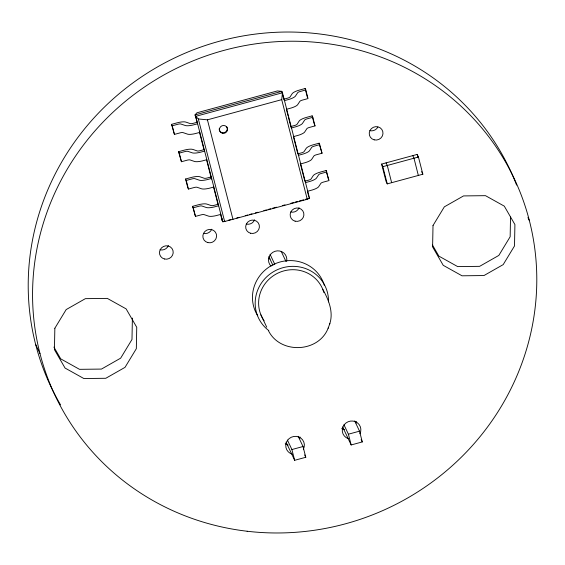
<?xml version="1.0" encoding="UTF-8"?>
<svg xmlns="http://www.w3.org/2000/svg" width="565" height="565" viewBox="0 0 565 565"><rect width="100%" height="100%" fill="white"/><g stroke="black" fill="none" stroke-linecap="round" stroke-linejoin="round"><path stroke-width="0.85" d="M132.394 318.088L131.984 339.487L120.663 358.154L101.453 369.079L79.51 369.333L60.709 358.853L53.908 347.072M510.527 217.066L510.153 236.756L498.831 255.422L479.621 266.341L457.678 266.602L438.878 256.122L432.5 245.076M196.938 122.323L193.195 123.34A3.065 0.833 -14.4 0 1 190.165 123.587L185.892 122.104A8.814 2.387 -14.4 0 0 177.191 122.817L171.541 124.357L172.219 125.79L178.173 124.18A3.037 0.826 -14.4 0 1 180.722 123.975L185.567 125.607A8.842 2.394 -14.4 0 0 192.997 125.006L197.616 123.763L195.038 114.9L196.952 112.788L277.366 90.944L281.794 91.332L282.472 92.766L309.521 198.216L307.268 199.29L224.637 221.508L222.765 221.784L222.08 220.35L222.151 218.697M307.268 199.29L281.709 99.652L282.472 92.766L195.716 116.334L195.038 114.9L281.794 91.332L282.429 93.804M329.557 324.374C333.873 312.381 328.653 299.754 322.777 289.344M268.608 331.012C280.664 354.636 319.352 352.638 328.406 327.502M328.138 328.265L329.868 323.505M305.806 89.962L305.121 88.528L299.471 90.061A8.814 2.387 -14.4 0 0 292.162 93.698L290.099 96.897A3.065 0.833 -14.4 0 1 287.55 98.169L283.807 99.186L284.485 100.626L289.096 99.362A8.842 2.394 -14.4 0 0 295.347 96.248L297.713 92.653A3.037 0.826 -14.4 0 1 299.86 91.587L305.806 89.962L308.01 98.571L302.063 100.196A3.037 0.826 -14.4 0 0 299.923 101.262L297.55 104.857A8.842 2.394 -14.4 0 1 291.307 107.964L286.695 109.229M225.011 221.176L222.765 221.784L195.716 116.334L198.336 118.961L207.433 119.829L281.709 99.652M171.541 124.357L174.43 134.399L180.383 132.789A3.037 0.826 -14.4 0 1 182.933 132.584L187.771 134.216A8.842 2.394 -14.4 0 0 195.208 133.615L199.826 132.372M178.554 151.688L184.204 150.149A8.814 2.387 -14.4 0 1 192.898 149.435L197.178 150.919A3.065 0.833 -14.4 0 0 200.208 150.671L203.951 149.654L204.629 151.095L200.01 152.338A8.842 2.394 -14.4 0 1 192.573 152.938L187.735 151.307A3.037 0.826 -14.4 0 0 185.186 151.512L179.232 153.122L178.554 151.688L181.443 161.731L187.396 160.121A3.037 0.826 -14.4 0 1 189.939 159.909L194.784 161.548A8.842 2.394 -14.4 0 0 202.214 160.947L206.839 159.697M312.812 117.294L312.134 115.86L306.484 117.393A8.814 2.387 -14.4 0 0 299.168 121.03L297.105 124.229A3.065 0.833 -14.4 0 1 294.563 125.501L290.82 126.518L291.498 127.951L296.109 126.687A8.842 2.394 -14.4 0 0 302.353 123.58L304.726 119.985A3.037 0.826 -14.4 0 1 306.866 118.918L312.812 117.294L315.023 125.903L309.076 127.528A3.037 0.826 -14.4 0 0 306.936 128.587L304.563 132.189A8.842 2.394 -14.4 0 1 298.32 135.296L293.701 136.561M213.845 187.029L209.227 188.272A8.842 2.394 -14.4 0 1 201.797 188.88L196.952 187.241A3.037 0.826 -14.4 0 0 194.402 187.453L188.449 189.063L187.771 187.622L185.567 179.013L191.217 177.481A8.814 2.387 -14.4 0 1 199.911 176.767L204.184 178.25A3.065 0.833 -14.4 0 0 207.221 178.003L210.964 176.986L211.748 178.851M300.714 163.892L305.326 162.628A8.842 2.394 -14.4 0 0 311.576 159.514L313.942 155.919A3.037 0.826 -14.4 0 1 316.089 154.852L322.036 153.235L319.147 143.185L313.497 144.725A8.814 2.387 -14.4 0 0 306.181 148.355L304.118 151.561A3.065 0.833 -14.4 0 1 301.569 152.833L297.826 153.85L293.553 137.189M185.567 179.013L186.245 180.454L192.199 178.844A3.037 0.826 -14.4 0 1 194.741 178.632L199.586 180.27A8.842 2.394 -14.4 0 0 207.016 179.67L211.642 178.42M319.825 144.626L313.879 146.25A3.037 0.826 -14.4 0 0 311.739 147.31L309.366 150.912A8.842 2.394 -14.4 0 1 303.123 154.019L298.504 155.283M192.573 206.345L198.223 204.812A8.814 2.387 -14.4 0 1 206.924 204.099L211.197 205.575A3.065 0.833 -14.4 0 0 214.227 205.328L217.97 204.318L218.648 205.752L214.029 206.995A8.842 2.394 -14.4 0 1 206.599 207.602L201.754 205.964A3.037 0.826 -14.4 0 0 199.205 206.176L193.251 207.786L192.573 206.345L195.462 216.395L201.415 214.785A3.037 0.826 -14.4 0 1 203.965 214.573L208.803 216.211A8.842 2.394 -14.4 0 0 216.24 215.604L220.859 214.361M307.727 191.224L312.339 189.96A8.842 2.394 -14.4 0 0 318.582 186.846L320.955 183.251A3.037 0.826 -14.4 0 1 323.095 182.184L329.042 180.567L326.153 170.517L320.503 172.05A8.814 2.387 -14.4 0 0 313.194 175.687L311.124 178.893A3.065 0.833 -14.4 0 1 308.582 180.157L304.839 181.174M326.838 171.958L320.892 173.575A3.037 0.826 -14.4 0 0 318.745 174.642L316.379 178.236A8.842 2.394 -14.4 0 1 310.129 181.351L305.517 182.615M381.615 164.083L417.21 154.415L418.432 157.006L422.846 174.218L387.251 183.886L386.029 181.301L381.615 164.083L382.837 166.675L387.251 183.886M382.837 166.675L418.432 157.006M228.302 220.279L230.838 219.594M236.763 217.984L239.299 217.292M245.224 215.682L247.76 214.997M249.455 214.538L251.99 213.845M255.373 212.927L257.915 212.235M263.834 210.625L266.369 209.94M268.064 209.481L270.6 208.789M272.295 208.33L276.525 207.178M282.444 205.568L284.986 204.883M290.904 203.273L293.447 202.581M295.135 202.122L297.677 201.437M299.365 200.978L303.596 199.826M305.291 199.367L309.521 198.216L308.843 196.782M287.416 440.057L291.9 449.542L303.024 446.52L305.785 457.283L294.662 460.298L286.067 442.12M343.958 424.781L348.407 434.195L359.531 431.173L362.285 441.929L351.162 444.952L342.637 426.914M527.922 217.56L529.37 220.625M421.624 171.633L422.846 174.218M412.761 155.622L413.983 158.214L418.262 175.143M386.065 162.875L387.286 165.467L391.566 182.389M314.345 124.462L315.023 125.903M322.036 153.235L319.147 143.185M290.707 126.087L291.385 127.521M281.186 251.312L285.932 261.362M354.672 420.89L359.531 431.173M361.169 439.556L362.285 441.929M270.063 254.335L274.809 264.385M268.841 256.672L272.937 265.345M260.91 314.867L266.758 327.234M298.207 436.321L303.024 446.52M304.669 454.924L305.785 457.283M35.63 344.375L39.981 353.577M417.21 154.415L418.051 157.692M305.121 88.528L307.332 97.138M312.134 115.86L314.14 123.686M326.153 170.517L328.364 179.126M282.846 95.457L283.694 98.755M286.342 109.066L288.086 115.874M288.524 117.576L290.488 125.232M300.255 163.306L304.62 180.327M307.643 192.114L308.638 195.999M348.407 434.195L351.162 444.952M207.433 119.829L232.992 219.474M291.9 449.542L294.662 460.298M198.336 118.961L224.637 221.508M199.367 131.779L203.951 149.654M206.585 159.93L211.472 178.978M213.499 186.874L218.083 204.742M220.491 214.128L222.08 220.35M172.219 125.79L174.43 134.399M179.232 153.122L181.443 161.731M186.245 180.454L188.449 189.063M193.251 207.786L195.462 216.395M257.725 315.75A36.93 35.496 -25.3 0 1 274.449 264.032A36.93 35.496 -25.3 0 1 324.359 285.396M268.813 330.61A36.93 35.496 -25.3 0 1 276.44 270.127A36.93 35.496 -25.3 0 1 328.505 301.894M264.109 320.779A33.469 32.17 -25.3 0 1 278.1 273.022A33.469 32.17 -25.3 0 1 323.879 292.529M60.547 404.865A253.883 244.052 -25.3 0 1 174.246 58.11A253.883 244.052 -25.3 0 1 516.594 185.101M299.966 436.915A9.372 9.005 -25.3 0 1 299.655 438.454M288.143 445.008A9.372 9.005 -25.3 0 1 285.226 443.702M292.486 454.211A9.372 9.005 -25.3 0 1 286.286 442.67A9.372 9.005 -25.3 0 1 298.652 436.936A9.372 9.005 -25.3 0 1 303.433 449.14M377.83 127.118A6.921 6.653 -25.3 0 1 369.856 130.649M211.755 229.213A6.921 6.653 -25.3 0 1 203.471 233.394M271.066 266.172A9.231 8.878 -25.3 0 1 275.077 251.277A9.231 8.878 -25.3 0 1 286.66 261.235M270.042 259.01A9.231 8.878 -25.3 0 1 268.587 258.367M254.575 219.884A6.921 6.653 -25.3 0 1 246.291 224.065M168.37 245.606A6.921 6.653 -25.3 0 1 160.086 249.787M299.062 207.793A6.921 6.653 -25.3 0 1 290.777 211.981M348.245 438.638A9.372 9.005 -25.3 0 1 342.976 426.836A9.372 9.005 -25.3 0 1 355.392 421.688A9.372 9.005 -25.3 0 1 359.933 433.786M356.466 421.561A9.372 9.005 -25.3 0 1 356.162 423.107M344.643 429.654A9.372 9.005 -25.3 0 1 341.726 428.348M226.763 126.828A4.082 3.927 -25.3 0 1 224.185 132.662A4.082 3.927 -25.3 0 1 219.156 128.898M54.847 328.244L54.438 349.65L65.06 368.055L83.86 378.536L105.803 378.282L125.013 367.356L136.334 348.69L136.744 327.29L126.122 308.878L107.322 298.398L85.379 298.659L66.169 309.578L54.847 328.244M433.016 225.513L432.606 246.912L443.228 265.324L462.029 275.805L483.972 275.543L503.182 264.625L514.503 245.959L514.913 224.552L504.291 206.147L485.49 195.667L463.547 195.921L444.337 206.847L433.016 225.513M247.131 531.241A253.883 244.052 -25.3 0 0 519.355 190.299A253.883 244.052 -25.3 0 0 87.54 139.767A253.883 244.052 -25.3 0 0 247.131 531.241M374.207 139.852A6.921 6.653 -25.3 0 0 382.788 131.539A6.921 6.653 -25.3 0 0 371.339 128.665A6.921 6.653 -25.3 0 0 374.207 139.852M207.821 242.597A6.921 6.653 -25.3 0 0 216.402 234.291A6.921 6.653 -25.3 0 0 204.954 231.417A6.921 6.653 -25.3 0 0 207.821 242.597M250.641 233.267A6.921 6.653 -25.3 0 0 259.215 224.962A6.921 6.653 -25.3 0 0 247.774 222.087A6.921 6.653 -25.3 0 0 250.641 233.267M295.128 221.183A6.921 6.653 -25.3 0 0 303.709 212.871A6.921 6.653 -25.3 0 0 292.26 210.003A6.921 6.653 -25.3 0 0 295.128 221.183M164.436 258.989A6.921 6.653 -25.3 0 0 173.01 250.676A6.921 6.653 -25.3 0 0 161.569 247.809A6.921 6.653 -25.3 0 0 164.436 258.989M222.363 133.262A4.082 3.927 -25.3 0 0 227.42 128.354A4.082 3.927 -25.3 0 0 220.668 126.659A4.082 3.927 -25.3 0 0 222.363 133.262"/></g></svg>
